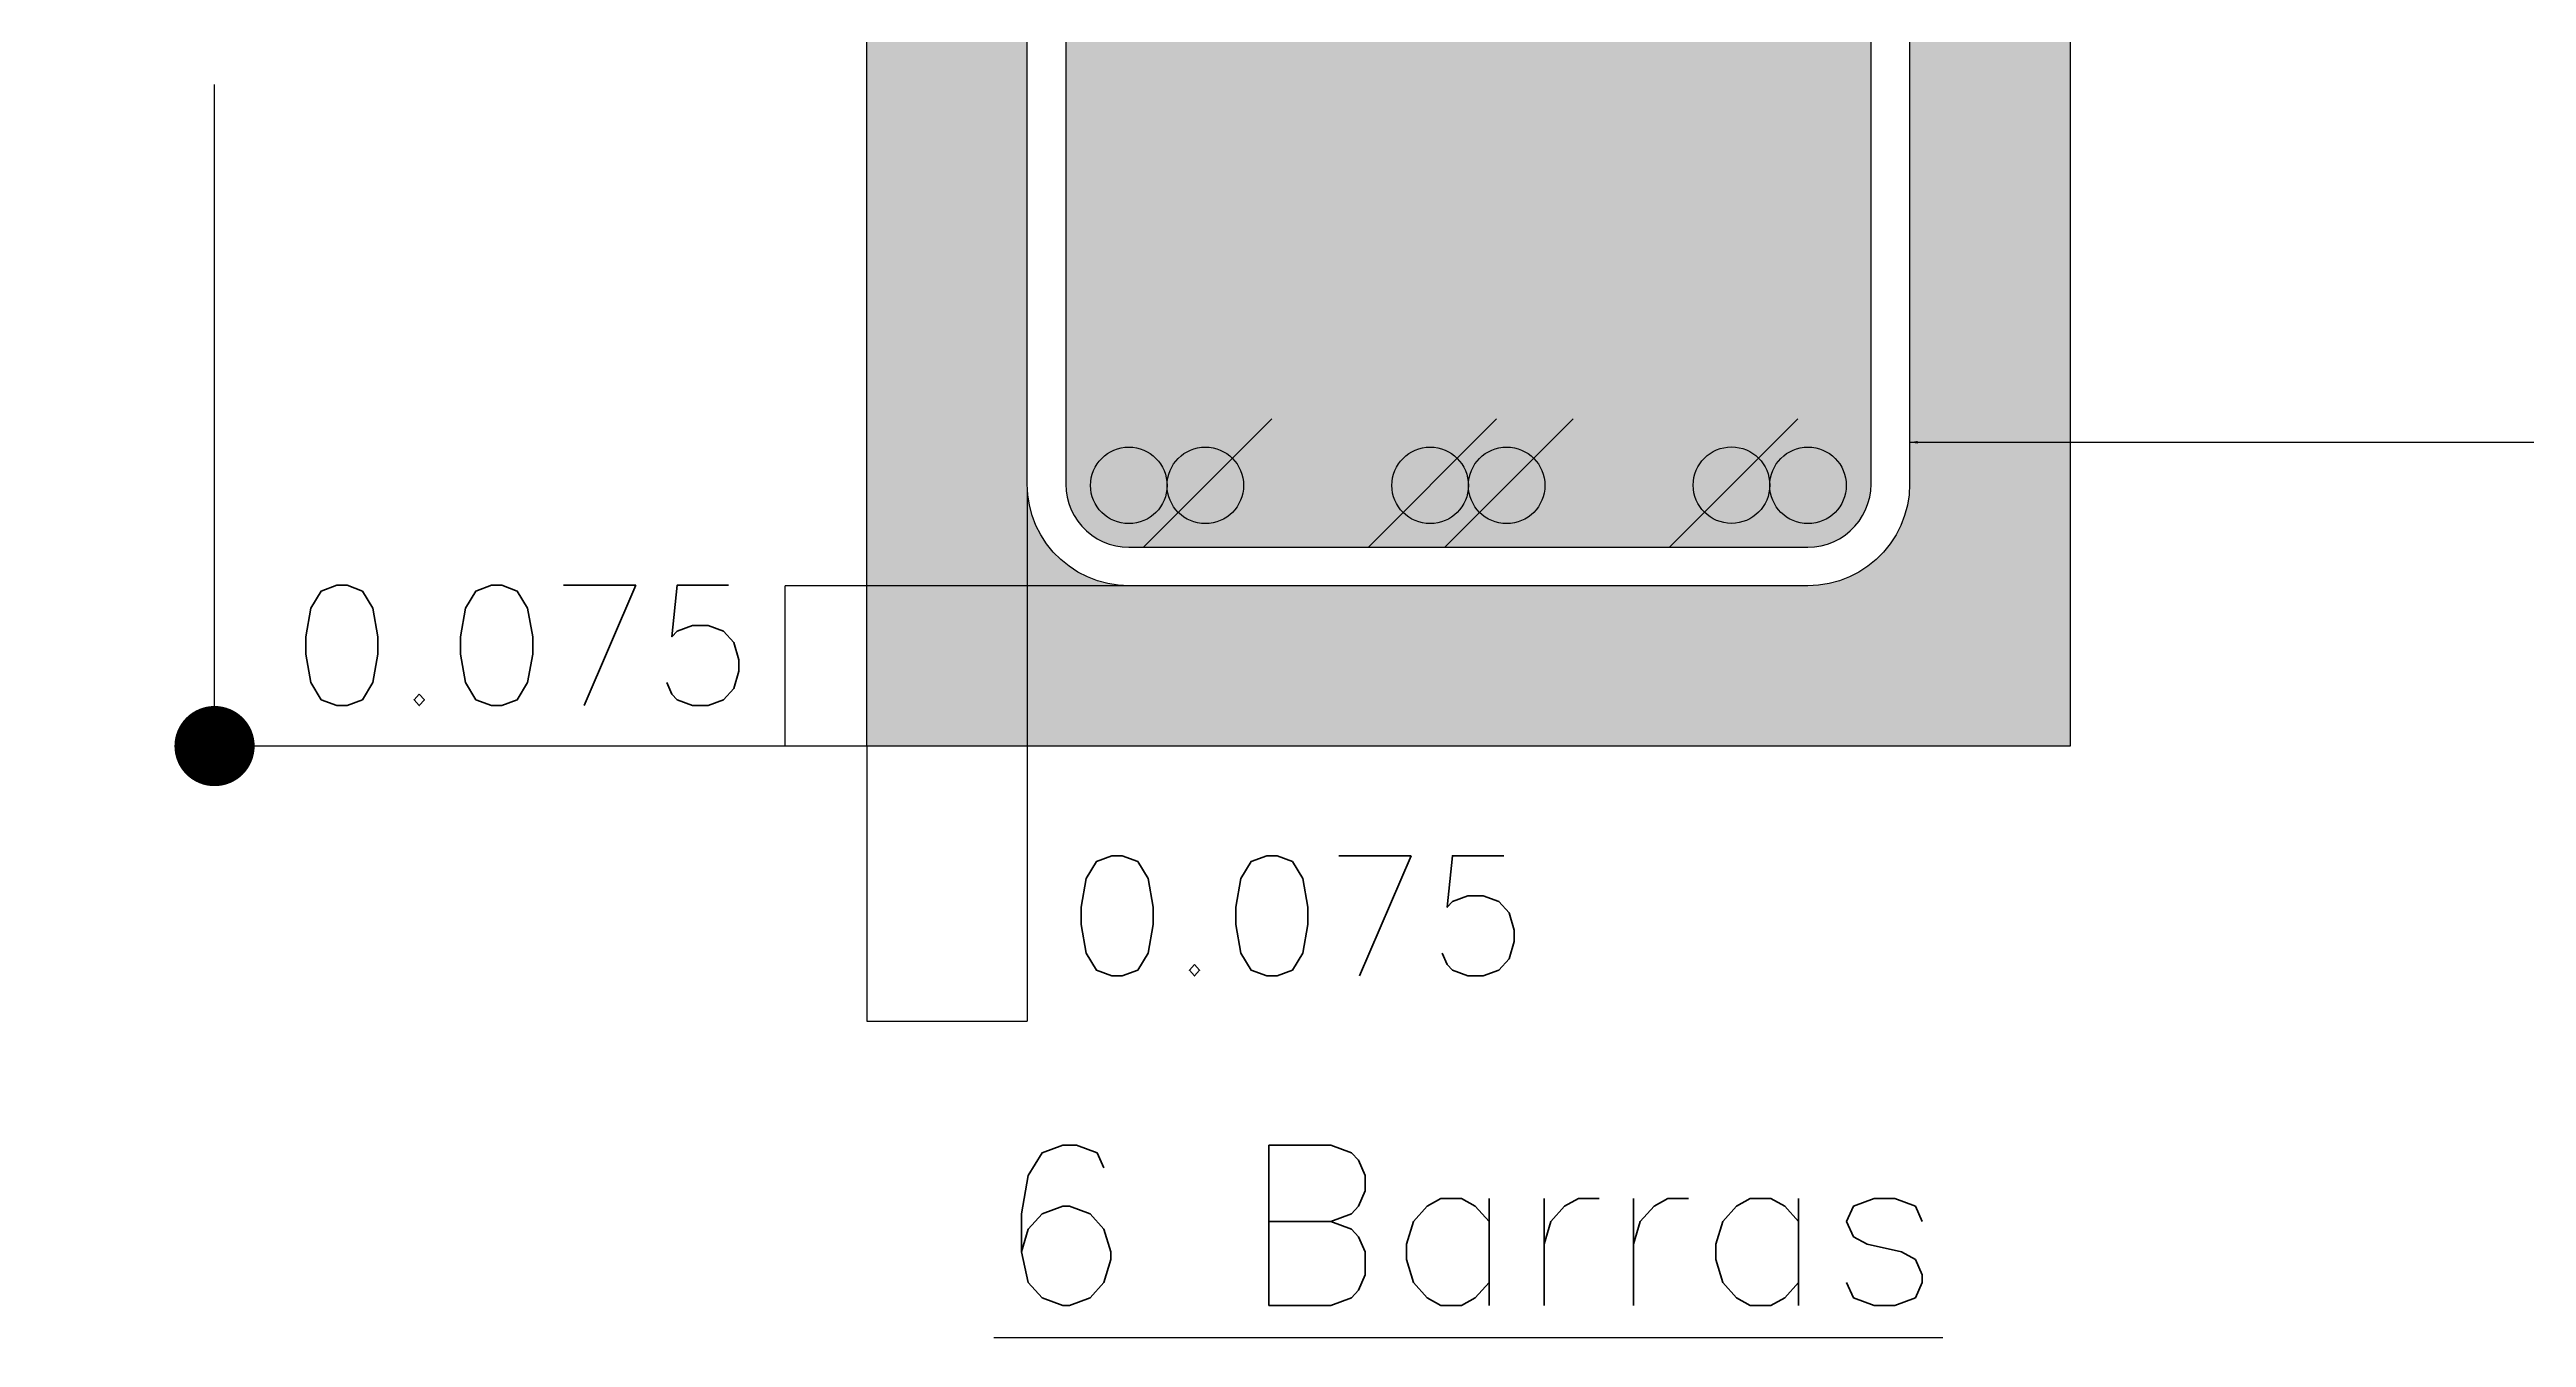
# Model space of a CAD drawing. Header units: millimetres. Extents: x 0 to 212, y -9 to 41.
# Drawn here: x 32.756 to 33.374, y -1.789 to -1.468 of the extents above; entities that cross this region are included whole.
import ezdxf

# ---------------------------------------------------------------- set-up
doc = ezdxf.new("R2010")
doc.units = ezdxf.units.MM
doc.header["$LTSCALE"] = 0.01
doc.header["$PDMODE"] = 3
for name, color, linetype in [('FC_BORDES', 4, 'Continuous'), ('FC_COTAS', 1, 'Continuous'), ('FC_HATCH 254', 254, 'Continuous'), ('FC_R-80', 11, 'Continuous'), ('FC_REFUERZO 2', 1, 'Continuous')]:
    doc.layers.add(name, color=color, linetype=linetype)
doc.styles.add('FC_TEXT1', font='romans.shx')
doc.dimstyles.new('FC_COTAS', dxfattribs={"dimtxt": 0.0015, "dimasz": 0.001, "dimexe": 0, "dimexo": 0, "dimgap": 0.001, "dimtad": 1, "dimtih": 1, "dimtoh": 1, "dimzin": 0, "dimdsep": 46, "dimtxsty": 'FC_TEXT1', "dimblk": 'DOT', "dimcen": 0.09, "dimclrd": 256, "dimclre": 256, "dimclrt": 256, "dimadec": 0, "dimazin": 0, "dimtfac": 1, "dimtix": 1, "dimtmove": 2, "dimatfit": 3, "dimfxl": 1.002, "dimtolj": 1, "dimtzin": 0, "dimlwd": -1, "dimarcsym": 0})
doc.dimstyles.new('FC_COTAS$7', dxfattribs={"dimtxt": 0.002, "dimasz": 0.002, "dimexe": 0, "dimexo": 0, "dimgap": 0.000375, "dimtad": 2, "dimtih": 1, "dimtoh": 1, "dimzin": 0, "dimdsep": 46, "dimtxsty": 'FC_TEXT1', "dimblk": 'DOT', "dimcen": 0.09, "dimclrd": 256, "dimclre": 256, "dimclrt": 11, "dimadec": 0, "dimazin": 0, "dimtfac": 1, "dimtix": 1, "dimtmove": 2, "dimatfit": 3, "dimfxl": 1.002, "dimtolj": 1, "dimtzin": 0, "dimlwd": -1, "dimarcsym": 0})

# ---------------------------------------------------------------- blocks, each defined once
blk = doc.blocks.new('*D62')
at = {"layer": 'Defpoints', "color": 0, "transparency": 16777216}
for p in [(33.00018, -1.57624), (32.96018, -1.64158), (33.00018, -1.71018)]:
    blk.add_point(p, dxfattribs=at)
at = {"layer": 'FC_COTAS', "lineweight": -2, "transparency": 16777216}
for p, q in [((33.00018, -1.57624), (33.00018, -1.71018)), ((32.96018, -1.64158), (32.96018, -1.71018))]:
    blk.add_line(p, q, dxfattribs=at)
at = {"layer": 'FC_COTAS', "transparency": 16777216}
blk.add_line((32.96018, -1.71018), (33.00018, -1.71018), dxfattribs=at)
at = {"layer": 'FC_COTAS', "transparency": 16777216, "insert": (33.06761, -1.68393), "char_height": 0.03, "attachment_point": 5, "style": 'FC_TEXT1'}
blk.add_mtext('\\A1;0.075', dxfattribs=at)
blk = doc.blocks.new('_Dot')
at = {"color": 0, "linetype": 'ByBlock', "lineweight": -2}
blk.add_line((-0.5, 0), (-1, 0), dxfattribs=at)
at = {"color": 0, "linetype": 'ByBlock', "const_width": 0.5}
blk.add_lwpolyline([(-0.25, 0, 1), (0.25, 0, 1)], format="xyb", close=True, dxfattribs=at)
blk = doc.blocks.new('*D217')
at = {"layer": 'Defpoints', "color": 0, "transparency": 16777216}
for p in [(32.79759, -1.24158), (32.96018, -1.24158), (32.96018, -1.64158)]:
    blk.add_point(p, dxfattribs=at)
at = {"layer": 'FC_COTAS', "lineweight": -2, "transparency": 16777216}
for p, q in [((32.96018, -1.24158), (32.79759, -1.24158)), ((32.96018, -1.64158), (32.79759, -1.64158))]:
    blk.add_line(p, q, dxfattribs=at)
at = {"layer": 'FC_COTAS', "transparency": 16777216}
for p, q in [((32.79759, -1.26158), (32.79759, -1.40658)), ((32.79759, -1.62158), (32.79759, -1.47658))]:
    blk.add_line(p, q, dxfattribs=at)
at = {"layer": 'FC_COTAS', "transparency": 16777216, "xscale": 0.02, "yscale": 0.02, "zscale": 0.02}
for p, rotation in [((32.79759, -1.24158), 90), ((32.79759, -1.64158), 270)]:
    blk.add_blockref('_Dot', p, dxfattribs=dict(at, rotation=rotation))
at = {"layer": 'FC_COTAS', "transparency": 16777216, "insert": (32.79759, -1.44158), "char_height": 0.03, "attachment_point": 5, "style": 'FC_TEXT1'}
blk.add_mtext('\\A1;0.35', dxfattribs=at)
blk = doc.blocks.new('*D66')
at = {"layer": 'Defpoints', "color": 0, "transparency": 16777216}
for p in [(32.93982, -1.60158), (33.02552, -1.60158), (32.96018, -1.64158)]:
    blk.add_point(p, dxfattribs=at)
at = {"layer": 'FC_COTAS', "lineweight": -2, "transparency": 16777216}
for p, q in [((33.02552, -1.60158), (32.93982, -1.60158)), ((32.96018, -1.64158), (32.93982, -1.64158))]:
    blk.add_line(p, q, dxfattribs=at)
at = {"layer": 'FC_COTAS', "transparency": 16777216}
blk.add_line((32.93982, -1.64158), (32.93982, -1.60158), dxfattribs=at)
at = {"layer": 'FC_COTAS', "transparency": 16777216, "insert": (32.87433, -1.61647), "char_height": 0.03, "attachment_point": 5, "style": 'FC_TEXT1'}
blk.add_mtext('\\A1;0.075', dxfattribs=at)
blk = doc.blocks.new('*U39')
at = {"color": 0, "ltscale": 1.5}
blk.add_lwpolyline([(-0.06484, -0.00961), (-0.06485, -0.0096)], dxfattribs=at)
blk.add_wipeout([(-0.08279, 0), (0.08466, 0), (0.08731, -0.00014), (0.08993, -0.00055), (0.09249, -0.00124), (0.09497, -0.00219), (0.09733, -0.00339), (0.09955, -0.00484), (0.10162, -0.00651), (0.10349, -0.00838), (0.10516, -0.01045), (0.10661, -0.01267), (0.10781, -0.01503), (0.10876, -0.01751), (0.10945, -0.02007), (0.10986, -0.02269), (0.11, -0.02534), (0.11, -0.29466), (0.10986, -0.29731), (0.10945, -0.29993), (0.10876, -0.30249), (0.10781, -0.30497), (0.10661, -0.30733), (0.10516, -0.30955), (0.10349, -0.31162), (0.10162, -0.31349), (0.09955, -0.31516), (0.09733, -0.31661), (0.09497, -0.31781), (0.09249, -0.31876), (0.08993, -0.31945), (0.08731, -0.31986), (0.08466, -0.32), (-0.08466, -0.32), (-0.08731, -0.31986), (-0.08993, -0.31945), (-0.09249, -0.31876), (-0.09497, -0.31781), (-0.09733, -0.31661), (-0.09955, -0.31516), (-0.10162, -0.31349), (-0.10349, -0.31162), (-0.10516, -0.30955), (-0.10661, -0.30733), (-0.10781, -0.30497), (-0.10876, -0.30249), (-0.10945, -0.29993), (-0.10986, -0.29731), (-0.11, -0.29466), (-0.11, -0.02534), (-0.10986, -0.02269), (-0.10945, -0.02007), (-0.10876, -0.01751), (-0.10781, -0.01503), (-0.10661, -0.01267), (-0.10516, -0.01045), (-0.10349, -0.00838), (-0.10162, -0.00651), (-0.09955, -0.00484), (-0.09733, -0.00339), (-0.09497, -0.00219), (-0.09249, -0.00124), (-0.08993, -0.00055), (-0.08731, -0.00014), (-0.08472, 0), (-0.08201, -0.00014), (-0.07939, -0.00055), (-0.07683, -0.00124), (-0.07435, -0.00219), (-0.07199, -0.00339), (-0.06977, -0.00484), (-0.06839, -0.00595), (-0.03495, -0.04034), (-0.04183, -0.04703), (-0.07297, -0.01482), (-0.07414, -0.01365), (-0.07542, -0.01262), (-0.0768, -0.01172), (-0.07826, -0.01097), (-0.0798, -0.01038), (-0.08139, -0.00996), (-0.08302, -0.0097), (-0.08466, -0.00961), (-0.0863, -0.0097), (-0.08793, -0.00996), (-0.08952, -0.01038), (-0.09106, -0.01097), (-0.09252, -0.01172), (-0.0939, -0.01262), (-0.09518, -0.01365), (-0.09635, -0.01482), (-0.09738, -0.0161), (-0.09828, -0.01748), (-0.09903, -0.01894), (-0.09962, -0.02048), (-0.10004, -0.02207), (-0.1003, -0.0237), (-0.10039, -0.02534), (-0.1003, -0.02698), (-0.10004, -0.02861), (-0.09962, -0.0302), (-0.09903, -0.03174), (-0.09828, -0.0332), (-0.09738, -0.03458), (-0.09635, -0.03586), (-0.09518, -0.03703), (-0.09405, -0.03794), (-0.0645, -0.06914), (-0.07146, -0.07574), (-0.1004, -0.0452), (-0.1004, -0.29466), (-0.1003, -0.2963), (-0.10004, -0.29793), (-0.09962, -0.29952), (-0.09903, -0.30106), (-0.09828, -0.30252), (-0.09738, -0.3039), (-0.09635, -0.30518), (-0.09518, -0.30635), (-0.0939, -0.30738), (-0.09252, -0.30828), (-0.09106, -0.30903), (-0.08952, -0.30962), (-0.08793, -0.31004), (-0.0863, -0.3103), (-0.08466, -0.3104), (0.08466, -0.3104), (0.0863, -0.3103), (0.08793, -0.31004), (0.08952, -0.30962), (0.09106, -0.30903), (0.09252, -0.30828), (0.0939, -0.30738), (0.09518, -0.30635), (0.09635, -0.30518), (0.09738, -0.3039), (0.09828, -0.30252), (0.09903, -0.30106), (0.09962, -0.29952), (0.10004, -0.29793), (0.1003, -0.2963), (0.1004, -0.29466), (0.1004, -0.02534), (0.1003, -0.0237), (0.10004, -0.02207), (0.09962, -0.02048), (0.09903, -0.01894), (0.09828, -0.01748), (0.09738, -0.0161), (0.09635, -0.01482), (0.09518, -0.01365), (0.0939, -0.01262), (0.09252, -0.01172), (0.09106, -0.01097), (0.08952, -0.01038), (0.08793, -0.00996), (0.0863, -0.0097), (0.08573, -0.00967), (-0.06464, -0.00967), (-0.06833, -0.00588), (-0.06971, -0.00476), (-0.07194, -0.00331), (-0.07431, -0.0021), (-0.0768, -0.00114), (-0.07937, -0.00046), (-0.082, -0.00004)], dxfattribs=at)
blk.add_lwpolyline([(-0.08279, 0), (0.08466, 0), (0.08731, -0.00014), (0.08993, -0.00055), (0.09249, -0.00124), (0.09497, -0.00219), (0.09733, -0.00339), (0.09955, -0.00484), (0.10162, -0.00651), (0.10349, -0.00838), (0.10516, -0.01045), (0.10661, -0.01267), (0.10781, -0.01503), (0.10876, -0.01751), (0.10945, -0.02007), (0.10986, -0.02269), (0.11, -0.02534), (0.11, -0.29466), (0.10986, -0.29731), (0.10945, -0.29993), (0.10876, -0.30249), (0.10781, -0.30497), (0.10661, -0.30733), (0.10516, -0.30955), (0.10349, -0.31162), (0.10162, -0.31349), (0.09955, -0.31516), (0.09733, -0.31661), (0.09497, -0.31781), (0.09249, -0.31876), (0.08993, -0.31945), (0.08731, -0.31986), (0.08466, -0.32), (-0.08466, -0.32), (-0.08731, -0.31986), (-0.08993, -0.31945), (-0.09249, -0.31876), (-0.09497, -0.31781), (-0.09733, -0.31661), (-0.09955, -0.31516), (-0.10162, -0.31349), (-0.10349, -0.31162), (-0.10516, -0.30955), (-0.10661, -0.30733), (-0.10781, -0.30497), (-0.10876, -0.30249), (-0.10945, -0.29993), (-0.10986, -0.29731), (-0.11, -0.29466), (-0.11, -0.02534), (-0.10986, -0.02269), (-0.10945, -0.02007), (-0.10876, -0.01751), (-0.10781, -0.01503), (-0.10661, -0.01267), (-0.10516, -0.01045), (-0.10349, -0.00838), (-0.10162, -0.00651), (-0.09955, -0.00484), (-0.09733, -0.00339), (-0.09497, -0.00219), (-0.09249, -0.00124), (-0.08993, -0.00055), (-0.08731, -0.00014), (-0.08472, 0), (-0.08201, -0.00014), (-0.07939, -0.00055), (-0.07683, -0.00124), (-0.07435, -0.00219), (-0.07199, -0.00339), (-0.06977, -0.00484), (-0.06839, -0.00595), (-0.03495, -0.04034), (-0.04183, -0.04703), (-0.07297, -0.01482), (-0.07414, -0.01365), (-0.07542, -0.01262), (-0.0768, -0.01172), (-0.07826, -0.01097), (-0.0798, -0.01038), (-0.08139, -0.00996), (-0.08302, -0.0097), (-0.08466, -0.00961), (-0.0863, -0.0097), (-0.08793, -0.00996), (-0.08952, -0.01038), (-0.09106, -0.01097), (-0.09252, -0.01172), (-0.0939, -0.01262), (-0.09518, -0.01365), (-0.09635, -0.01482), (-0.09738, -0.0161), (-0.09828, -0.01748), (-0.09903, -0.01894), (-0.09962, -0.02048), (-0.10004, -0.02207), (-0.1003, -0.0237), (-0.10039, -0.02534), (-0.1003, -0.02698), (-0.10004, -0.02861), (-0.09962, -0.0302), (-0.09903, -0.03174), (-0.09828, -0.0332), (-0.09738, -0.03458), (-0.09635, -0.03586), (-0.09518, -0.03703), (-0.09405, -0.03794), (-0.0645, -0.06914), (-0.07146, -0.07574), (-0.1004, -0.0452), (-0.1004, -0.29466), (-0.1003, -0.2963), (-0.10004, -0.29793), (-0.09962, -0.29952), (-0.09903, -0.30106), (-0.09828, -0.30252), (-0.09738, -0.3039), (-0.09635, -0.30518), (-0.09518, -0.30635), (-0.0939, -0.30738), (-0.09252, -0.30828), (-0.09106, -0.30903), (-0.08952, -0.30962), (-0.08793, -0.31004), (-0.0863, -0.3103), (-0.08466, -0.3104), (0.08466, -0.3104), (0.0863, -0.3103), (0.08793, -0.31004), (0.08952, -0.30962), (0.09106, -0.30903), (0.09252, -0.30828), (0.0939, -0.30738), (0.09518, -0.30635), (0.09635, -0.30518), (0.09738, -0.3039), (0.09828, -0.30252), (0.09903, -0.30106), (0.09962, -0.29952), (0.10004, -0.29793), (0.1003, -0.2963), (0.1004, -0.29466), (0.1004, -0.02534), (0.1003, -0.0237), (0.10004, -0.02207), (0.09962, -0.02048), (0.09903, -0.01894), (0.09828, -0.01748), (0.09738, -0.0161), (0.09635, -0.01482), (0.09518, -0.01365), (0.0939, -0.01262), (0.09252, -0.01172), (0.09106, -0.01097), (0.08952, -0.01038), (0.08793, -0.00996), (0.0863, -0.0097), (0.08573, -0.00967), (-0.06464, -0.00967), (-0.06833, -0.00588), (-0.06971, -0.00476), (-0.07194, -0.00331), (-0.07431, -0.0021), (-0.0768, -0.00114), (-0.07937, -0.00046), (-0.082, -0.00004)], close=True, dxfattribs=at)
blk.add_lwpolyline([(-0.1004, -0.0452), (-0.10039, -0.02534)], dxfattribs=at)

msp = doc.modelspace()

# ---------------------------------------------------------------- hatches: boundary and pattern name
at = {"layer": 'FC_HATCH 254'}
h = msp.add_hatch(color=256, dxfattribs=at)
h.dxf.hatch_style = 1
h.paths.add_polyline_path([(32.96018, -1.64158), (32.96018, -1.24158), (33.26018, -1.24158), (33.26018, -1.64158)])
at = {"layer": 'FC_REFUERZO 2'}
for points in [[(33.02552, -1.56701, -1), (33.02552, -1.58609, -1)], [(33.19485, -1.56701, 1), (33.19485, -1.58609, 1)]]:
    msp.add_hatch(color=256, dxfattribs=at).paths.add_polyline_path(points)

# ---------------------------------------------------------------- linework, layer by layer
at = {"layer": 'FC_BORDES'}
msp.add_lwpolyline([(32.96018, -1.64158), (32.96018, -1.24158), (33.26018, -1.24158), (33.26018, -1.64158)], close=True, dxfattribs=at)
at = {"layer": 'FC_REFUERZO 2', "ltscale": 0.35}
for points in [[(33.02804, -1.59311), (33.06116, -1.55999)], [(33.11721, -1.55999), (33.08408, -1.59311)], [(33.13629, -1.55999), (33.10316, -1.59311)], [(33.15921, -1.59305), (33.19233, -1.55993)]]:
    msp.add_lwpolyline(points, dxfattribs=at)
at = {"layer": 'FC_REFUERZO 2'}
for centre in [(33.02552, -1.57655), (33.0446, -1.57655), (33.10064, -1.57655), (33.11972, -1.57655), (33.17577, -1.57649), (33.19485, -1.57655)]:
    msp.add_circle(centre, 0.00954, dxfattribs=at)

# ---------------------------------------------------------------- texts
at = {"layer": 'FC_R-80', "color": 11, "insert": (33.11018, -1.7811), "char_height": 0.04, "attachment_point": 8, "style": 'FC_TEXT1'}
msp.add_mtext('{\\L6 Barras}', dxfattribs=at)

# ---------------------------------------------------------------- dimensions: what is measured, and where the dimension line sits
at = {"layer": 'FC_COTAS'}
dim = msp.add_linear_dim(base=(32.79759, -1.24158), p1=(32.96018, -1.64158), p2=(32.96018, -1.24158), angle=90, text='0.35', dimstyle='FC_COTAS', override={"dimscale": 0, "dimtix": 1, "dimtofl": 1, "dimtmove": 2, "dimatfit": 1}, dxfattribs=at)
dim.commit()
dim.dimension.update_dxf_attribs({"geometry": '*D217', "text_midpoint": (32.79759, -1.44158)})
dim = msp.add_linear_dim(base=(33.00018, -1.71018), p1=(32.96018, -1.64158), p2=(33.00018, -1.57624), text='0.075', dimstyle='FC_COTAS', override={"dimscale": 0, "dimtix": 1, "dimtofl": 1, "dimtmove": 2, "dimatfit": 1}, dxfattribs=at)
dim.commit()
dim.dimension.update_dxf_attribs({"geometry": '*D62', "text_midpoint": (33.06761, -1.68393), "dimtype": 128})
dim = msp.add_linear_dim(base=(32.93982, -1.60158), p1=(32.96018, -1.64158), p2=(33.02552, -1.60158), angle=90, text='0.075', dimstyle='FC_COTAS', override={"dimscale": 0, "dimtix": 1, "dimtofl": 1, "dimtmove": 2, "dimatfit": 1}, dxfattribs=at)
dim.commit()
dim.dimension.update_dxf_attribs({"geometry": '*D66', "text_midpoint": (32.87433, -1.61647), "dimtype": 128})

# ---------------------------------------------------------------- leaders
at = {"layer": 'FC_COTAS', "annotation_type": 0, "has_hookline": 1, "hookline_direction": 0, "text_width": 0.43619}
msp.add_leader([(33.22018, -1.5658), (33.43344, -1.5658)], dimstyle='FC_COTAS$7', override={"dimscale": 0, "dimgap": 0.000375, "dimtad": 1}, dxfattribs=at)

# ---------------------------------------------------------------- next in the draw order: block references
at = {"layer": 'FC_REFUERZO 2'}
msp.add_blockref('*U39', (33.11018, -1.28158), dxfattribs=at)

doc.saveas('drawing.dxf')
